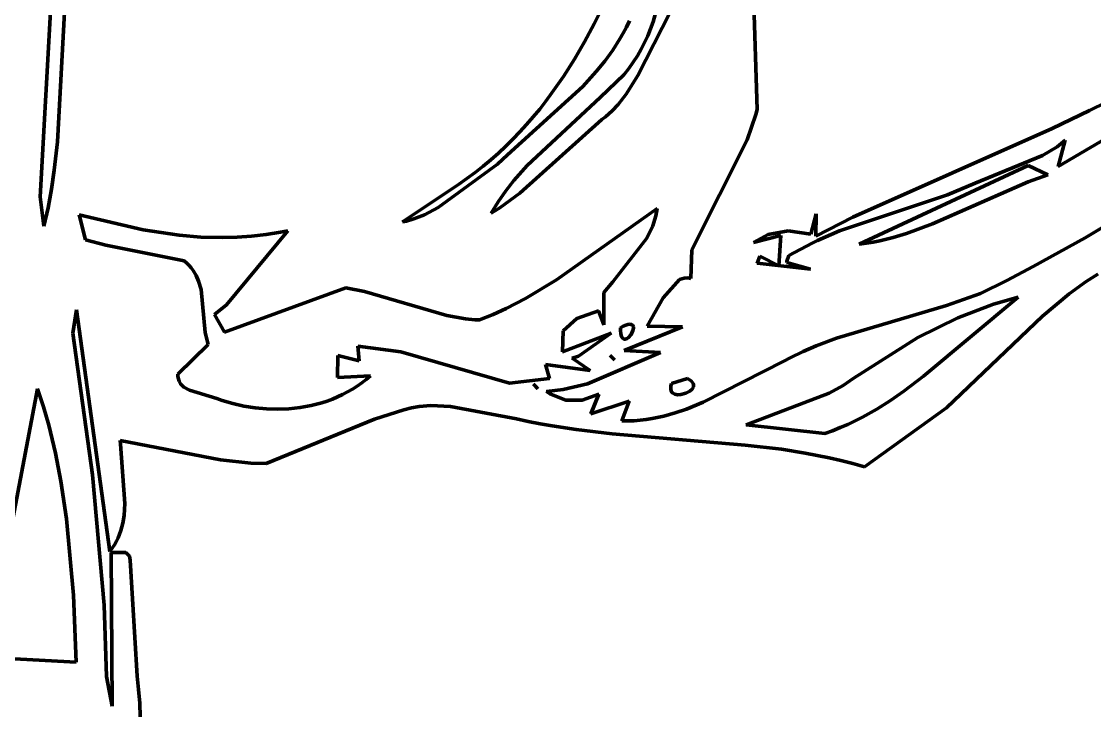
# Model space of a CAD drawing. Header units: millimetres. Extents: x 0 to 11.1, y 0 to 17.3.
# Drawn here: x 6.417 to 7.939, y 11.284 to 12.262 of the extents above; entities that cross this region are included whole.
import ezdxf

# ---------------------------------------------------------------- set-up
doc = ezdxf.new("R2010")
doc.units = ezdxf.units.MM
doc.layers.add('color#010101ff', color=7, linetype='CONTINUOUS', lineweight=100)
doc.layers.add('color#ffffffff', color=7, linetype='CONTINUOUS', lineweight=100)

msp = doc.modelspace()

# ---------------------------------------------------------------- linework, layer by layer
at = {"layer": 'color#010101ff'}
for p, q in [((6.4689, 12.4719), (6.4437, 12.0134)), ((7.4551, 12.3185), (7.4607, 12.1374)), ((6.4681, 12.0913), (6.479, 12.2932)), ((7.2424, 12.2843), (7.2296, 12.2586)), ((7.2913, 12.1856), (7.3371, 12.2752)), ((7.3161, 12.2718), (7.313, 12.2617)), ((7.2296, 12.2586), (7.2159, 12.2332)), ((7.2708, 12.2457), (7.2753, 12.2542)), ((7.2753, 12.2542), (7.2795, 12.263)), ((7.313, 12.2617), (7.3094, 12.2517)), ((7.2661, 12.2373), (7.2708, 12.2457)), ((7.3054, 12.2419), (7.301, 12.2322)), ((7.3094, 12.2517), (7.3054, 12.2419)), ((7.2159, 12.2332), (7.2014, 12.2084)), ((7.2558, 12.2212), (7.2661, 12.2373)), ((7.2961, 12.2227), (7.2908, 12.2134)), ((7.301, 12.2322), (7.2961, 12.2227)), ((7.2014, 12.2084), (7.186, 12.1842)), ((7.2445, 12.2058), (7.2558, 12.2212)), ((7.2908, 12.2134), (7.285, 12.2043)), ((7.2325, 12.191), (7.2445, 12.2058)), ((7.2787, 12.1955), (7.2719, 12.1868)), ((7.285, 12.2043), (7.2787, 12.1955)), ((7.186, 12.1842), (7.1696, 12.1607)), ((7.2132, 12.1699), (7.2325, 12.191)), ((7.2719, 12.1868), (7.238, 12.1543)), ((7.275, 12.159), (7.2913, 12.1856)), ((7.1064, 12.0728), (7.2132, 12.1699)), ((7.9323, 12.1358), (7.9861, 12.1627)), ((7.238, 12.1543), (7.1343, 12.0578)), ((7.161, 12.1492), (7.1522, 12.1379)), ((7.1696, 12.1607), (7.161, 12.1492)), ((7.2635, 12.1444), (7.275, 12.159)), ((8.0521, 12.1535), (7.8876, 12.0563)), ((7.1522, 12.1379), (7.1431, 12.1269)), ((7.2454, 12.127), (7.2549, 12.1354)), ((7.2549, 12.1354), (7.2635, 12.1444)), ((7.4607, 12.1374), (7.4587, 12.1301)), ((7.8791, 12.1103), (7.9323, 12.1358)), ((7.9258, 11.9552), (8.2317, 12.1399)), ((7.1337, 12.1161), (7.1241, 12.1055)), ((7.1242, 12.0188), (7.2403, 12.1231)), ((7.1431, 12.1269), (7.1337, 12.1161)), ((7.2403, 12.1231), (7.2454, 12.127)), ((7.4587, 12.1301), (7.4466, 12.0942)), ((7.1241, 12.1055), (7.1142, 12.0952)), ((7.5962, 11.9848), (7.8791, 12.1103)), ((6.4637, 12.0512), (6.4681, 12.0913)), ((7.1142, 12.0952), (7.1041, 12.0852)), ((7.4466, 12.0942), (7.368, 11.9381)), ((7.8976, 12.0938), (7.8862, 12.0844)), ((7.8876, 12.0563), (7.8976, 12.0938)), ((7.0936, 12.0754), (7.0829, 12.0659)), ((7.0924, 12.0599), (7.1064, 12.0728)), ((7.1041, 12.0852), (7.0936, 12.0754)), ((7.8654, 12.0718), (7.7701, 12.0328)), ((7.8862, 12.0844), (7.8654, 12.0718)), ((7.0082, 11.9981), (7.0924, 12.0599)), ((7.0718, 12.0567), (7.0605, 12.0479)), ((7.0829, 12.0659), (7.0718, 12.0567)), ((7.1343, 12.0578), (7.1157, 12.0367)), ((7.6053, 11.9464), (7.8449, 12.0579)), ((7.8449, 12.0579), (7.8731, 12.0445)), ((7.8753, 12.0647), (7.8753, 12.0647)), ((6.4598, 12.0245), (6.4637, 12.0512)), ((7.0605, 12.0479), (7.0489, 12.0393)), ((7.8731, 12.0445), (7.8452, 12.0347)), ((6.4548, 11.998), (6.4598, 12.0245)), ((7.0369, 12.0311), (6.9578, 11.978)), ((7.0489, 12.0393), (7.0369, 12.0311)), ((7.1157, 12.0367), (7.1042, 12.0219)), ((7.8452, 12.0347), (7.7094, 11.9751)), ((7.7701, 12.0328), (7.7308, 12.0164)), ((6.4437, 12.0134), (6.4489, 11.9717)), ((7.1042, 12.0219), (7.0934, 12.0065)), ((7.0956, 11.9979), (7.1242, 12.0188)), ((7.7308, 12.0164), (7.5775, 11.9653)), ((6.4489, 11.9717), (6.4548, 11.998)), ((6.989, 11.9879), (7.0082, 11.9981)), ((7.0934, 12.0065), (7.0835, 11.9904)), ((7.0835, 11.9904), (7.0956, 11.9979)), ((7.319, 11.9967), (7.176, 11.8959)), ((7.3171, 11.9867), (7.319, 11.9967)), ((6.4992, 11.9878), (6.5079, 11.9526)), ((6.5897, 11.9664), (6.4992, 11.9878)), ((6.9578, 11.978), (6.9633, 11.9791)), ((6.9633, 11.9791), (6.9738, 11.982)), ((6.9738, 11.982), (6.989, 11.9879)), ((7.3126, 11.9725), (7.3171, 11.9867)), ((7.5369, 11.9604), (7.5443, 11.9892)), ((7.5443, 11.9892), (7.544, 11.9575)), ((7.544, 11.9575), (7.5962, 11.9848)), ((6.6408, 11.9589), (6.5897, 11.9664)), ((6.708, 11.8602), (6.7948, 11.9652)), ((6.7948, 11.9652), (6.7845, 11.9631)), ((7.3043, 11.9549), (7.3126, 11.9725)), ((7.4763, 11.9601), (7.5045, 11.9652)), ((7.5045, 11.9652), (7.5369, 11.9604)), ((7.5775, 11.9653), (7.5463, 11.9516)), ((7.7094, 11.9751), (7.6725, 11.9615)), ((6.5079, 11.9526), (6.5366, 11.945)), ((6.6715, 11.9564), (6.6408, 11.9589)), ((6.7024, 11.9556), (6.6715, 11.9564)), ((6.723, 11.9561), (6.7024, 11.9556)), ((6.7435, 11.9575), (6.723, 11.9561)), ((6.764, 11.9598), (6.7435, 11.9575)), ((6.7845, 11.9631), (6.764, 11.9598)), ((7.2561, 11.8929), (7.3043, 11.9549)), ((7.4553, 11.9485), (7.4763, 11.9601)), ((7.4942, 11.9586), (7.4553, 11.9485)), ((7.4914, 11.9157), (7.4942, 11.9586)), ((7.5005, 11.9534), (7.5005, 11.9534)), ((7.5463, 11.9516), (7.5387, 11.9478)), ((7.625, 11.9493), (7.6152, 11.9477)), ((7.6346, 11.9512), (7.625, 11.9493)), ((7.6537, 11.9559), (7.6346, 11.9512)), ((7.6725, 11.9615), (7.6537, 11.9559)), ((7.8523, 11.9144), (7.9258, 11.9552)), ((6.5366, 11.945), (6.648, 11.9226)), ((7.368, 11.9381), (7.3668, 11.8975)), ((7.5387, 11.9478), (7.5056, 11.93)), ((7.6152, 11.9477), (7.6053, 11.9464)), ((6.648, 11.9226), (6.6517, 11.9194)), ((6.6517, 11.9194), (6.655, 11.9161)), ((7.4609, 11.9192), (7.4643, 11.9293)), ((7.5363, 11.9107), (7.4609, 11.9192)), ((7.4643, 11.9293), (7.4914, 11.9157)), ((7.5028, 11.9222), (7.5027, 11.9203)), ((7.5027, 11.9203), (7.5363, 11.9107)), ((7.5056, 11.93), (7.5028, 11.9222)), ((6.655, 11.9161), (6.658, 11.9127)), ((6.658, 11.9127), (6.6606, 11.9091)), ((6.6606, 11.9091), (6.665, 11.9017)), ((7.815, 11.895), (7.8523, 11.9144)), ((7.9441, 11.9039), (7.9273, 11.8932)), ((6.665, 11.9017), (6.6684, 11.894)), ((6.6684, 11.894), (6.6718, 11.8818)), ((7.176, 11.8959), (7.1321, 11.8693)), ((7.2433, 11.878), (7.2561, 11.8929)), ((7.3506, 11.896), (7.3272, 11.8702)), ((7.3569, 11.8983), (7.3506, 11.896)), ((7.3625, 11.8984), (7.3569, 11.8983)), ((7.3668, 11.8975), (7.3625, 11.8984)), ((7.7773, 11.8764), (7.815, 11.895)), ((7.9273, 11.8932), (7.9032, 11.8759)), ((6.6718, 11.8818), (6.6779, 11.821)), ((6.877, 11.8842), (6.7053, 11.8216)), ((6.9035, 11.8793), (6.877, 11.8842)), ((7.0204, 11.845), (6.9035, 11.8793)), ((7.243, 11.8318), (7.2433, 11.878)), ((7.7293, 11.8593), (7.7773, 11.8764)), ((7.9032, 11.8759), (7.8652, 11.8442)), ((6.691, 11.8465), (6.708, 11.8602)), ((7.1321, 11.8693), (7.1048, 11.8551)), ((7.3272, 11.8702), (7.3048, 11.8302)), ((7.5731, 11.813), (7.7293, 11.8593)), ((7.6967, 11.7591), (7.8308, 11.8712)), ((7.7959, 11.8611), (7.7452, 11.8418)), ((7.8308, 11.8712), (7.7959, 11.8611)), ((6.4954, 11.8534), (6.4901, 11.8201)), ((6.5424, 11.5104), (6.4954, 11.8534)), ((6.7053, 11.8216), (6.691, 11.8465)), ((7.0468, 11.8403), (7.0204, 11.845)), ((7.0861, 11.8466), (7.0669, 11.8389)), ((7.1048, 11.8551), (7.0861, 11.8466)), ((7.2049, 11.8408), (7.2354, 11.852)), ((7.2354, 11.852), (7.243, 11.8318)), ((7.8652, 11.8442), (7.729, 11.7141)), ((7.0602, 11.8392), (7.0468, 11.8403)), ((7.0669, 11.8389), (7.0602, 11.8392)), ((7.1856, 11.8234), (7.2049, 11.8408)), ((7.2708, 11.8299), (7.2668, 11.8278)), ((7.2668, 11.8278), (7.2669, 11.8234)), ((7.2743, 11.8314), (7.2708, 11.8299)), ((7.3549, 11.8291), (7.2721, 11.7956)), ((7.2772, 11.8323), (7.2743, 11.8314)), ((7.2796, 11.8327), (7.2772, 11.8323)), ((7.2815, 11.8326), (7.2796, 11.8327)), ((7.283, 11.8322), (7.2815, 11.8326)), ((7.2841, 11.8314), (7.283, 11.8322)), ((7.2848, 11.8302), (7.2841, 11.8314)), ((7.2845, 11.8238), (7.2852, 11.8273)), ((7.2852, 11.8289), (7.2848, 11.8302)), ((7.2852, 11.8273), (7.2852, 11.8289)), ((7.3048, 11.8302), (7.3549, 11.8291)), ((7.7452, 11.8418), (7.6885, 11.814)), ((6.4901, 11.8201), (6.5178, 11.6194)), ((6.6779, 11.821), (6.6818, 11.8042)), ((7.1847, 11.7936), (7.1856, 11.8234)), ((7.2538, 11.82), (7.1847, 11.7936)), ((7.2073, 11.7873), (7.2538, 11.82)), ((7.2669, 11.8234), (7.2673, 11.8198)), ((7.2673, 11.8198), (7.268, 11.8169)), ((7.268, 11.8169), (7.2688, 11.8146)), ((7.2688, 11.8146), (7.2698, 11.813)), ((7.2698, 11.813), (7.271, 11.812)), ((7.271, 11.812), (7.2723, 11.8115)), ((7.2723, 11.8115), (7.2736, 11.8115)), ((7.2736, 11.8115), (7.275, 11.8119)), ((7.275, 11.8119), (7.2765, 11.8126)), ((7.2765, 11.8126), (7.2779, 11.8137)), ((7.2779, 11.8137), (7.2818, 11.8182)), ((7.2818, 11.8182), (7.2845, 11.8238)), ((7.5446, 11.8022), (7.5731, 11.813)), ((7.6885, 11.814), (7.5967, 11.756)), ((6.6818, 11.8042), (6.6389, 11.7621)), ((6.8962, 11.7811), (6.8943, 11.8017)), ((6.8943, 11.8017), (6.9552, 11.7936)), ((7.5259, 11.7941), (7.5446, 11.8022)), ((6.8656, 11.7572), (6.8658, 11.7884)), ((6.8658, 11.7884), (6.8962, 11.7811)), ((6.9552, 11.7936), (7.1095, 11.7492)), ((7.1983, 11.7848), (7.2073, 11.7873)), ((7.2238, 11.7674), (7.1983, 11.7848)), ((7.3236, 11.7928), (7.2201, 11.7482)), ((7.2522, 11.7885), (7.253, 11.7877)), ((7.2585, 11.7825), (7.2522, 11.7885)), ((7.253, 11.7877), (7.2585, 11.7825)), ((7.2721, 11.7956), (7.3236, 11.7928)), ((7.4985, 11.7804), (7.5076, 11.7852)), ((7.5076, 11.7852), (7.5259, 11.7941)), ((7.1661, 11.7557), (7.1604, 11.7755)), ((7.1604, 11.7755), (7.2238, 11.7674)), ((7.384, 11.7223), (7.4985, 11.7804)), ((6.6389, 11.7621), (6.6389, 11.7593)), ((6.6389, 11.7593), (6.6392, 11.7568)), ((6.6392, 11.7568), (6.6406, 11.7522)), ((6.6406, 11.7522), (6.6428, 11.7484)), ((6.9123, 11.7597), (6.8656, 11.7572)), ((6.8997, 11.7495), (6.9061, 11.7545)), ((6.9061, 11.7545), (6.9123, 11.7597)), ((7.1095, 11.7492), (7.1661, 11.7557)), ((7.3393, 11.7486), (7.3619, 11.7556)), ((7.3619, 11.7556), (7.3648, 11.754)), ((7.3648, 11.754), (7.367, 11.7523)), ((7.367, 11.7523), (7.3687, 11.7506)), ((7.3687, 11.7506), (7.3698, 11.7489)), ((7.5967, 11.756), (7.5825, 11.7461)), ((7.6689, 11.738), (7.6967, 11.7591)), ((6.4401, 11.7412), (6.4002, 11.5319)), ((6.4484, 11.7155), (6.4401, 11.7412)), ((6.6428, 11.7484), (6.6475, 11.7437)), ((6.6475, 11.7437), (6.6557, 11.7392)), ((6.6557, 11.7392), (6.6941, 11.7273)), ((6.8726, 11.733), (6.8796, 11.7367)), ((6.8796, 11.7367), (6.8865, 11.7406)), ((6.8865, 11.7406), (6.8932, 11.7449)), ((6.8932, 11.7449), (6.8997, 11.7495)), ((7.1432, 11.748), (7.147, 11.7441)), ((7.1496, 11.7413), (7.1432, 11.748)), ((7.147, 11.7441), (7.1496, 11.7413)), ((7.1856, 11.74), (7.1619, 11.7374)), ((7.1619, 11.7374), (7.1668, 11.7342)), ((7.2201, 11.7482), (7.1856, 11.74)), ((7.338, 11.7428), (7.3384, 11.7455)), ((7.3381, 11.7405), (7.338, 11.7428)), ((7.3386, 11.7385), (7.3381, 11.7405)), ((7.3384, 11.7455), (7.3393, 11.7486)), ((7.3394, 11.7368), (7.3386, 11.7385)), ((7.3406, 11.7355), (7.3394, 11.7368)), ((7.3421, 11.7344), (7.3406, 11.7355)), ((7.3653, 11.7381), (7.3593, 11.7348)), ((7.3684, 11.7408), (7.3653, 11.7381)), ((7.3694, 11.7423), (7.3684, 11.7408)), ((7.3702, 11.7439), (7.3694, 11.7423)), ((7.3698, 11.7489), (7.3704, 11.7472)), ((7.3705, 11.7455), (7.3702, 11.7439)), ((7.3704, 11.7472), (7.3705, 11.7455)), ((7.5825, 11.7461), (7.5626, 11.735)), ((7.6498, 11.7248), (7.6689, 11.738)), ((6.6941, 11.7273), (6.7017, 11.7247)), ((6.7017, 11.7247), (6.7171, 11.7202)), ((6.7171, 11.7202), (6.7327, 11.7167)), ((6.8279, 11.7174), (6.8432, 11.7214)), ((6.8432, 11.7214), (6.8508, 11.7239)), ((6.8508, 11.7239), (6.8582, 11.7266)), ((6.8582, 11.7266), (6.8654, 11.7296)), ((6.8654, 11.7296), (6.8726, 11.733)), ((7.1668, 11.7342), (7.1892, 11.7253)), ((7.1892, 11.7253), (7.2124, 11.7251)), ((7.2124, 11.7251), (7.2363, 11.7334)), ((7.2363, 11.7334), (7.2249, 11.7055)), ((7.2249, 11.7055), (7.279, 11.7236)), ((7.279, 11.7236), (7.2687, 11.696)), ((7.3438, 11.7336), (7.3421, 11.7344)), ((7.3478, 11.7329), (7.3438, 11.7336)), ((7.3523, 11.733), (7.3478, 11.7329)), ((7.3593, 11.7348), (7.3523, 11.733)), ((7.3604, 11.7125), (7.384, 11.7223)), ((7.5626, 11.735), (7.4452, 11.6903)), ((7.6302, 11.7125), (7.6498, 11.7248)), ((6.4559, 11.6895), (6.4484, 11.7155)), ((6.7327, 11.7167), (6.7486, 11.7142)), ((6.7486, 11.7142), (6.7646, 11.7127)), ((6.7646, 11.7127), (6.7806, 11.7122)), ((6.7806, 11.7122), (6.7965, 11.7128)), ((6.7965, 11.7128), (6.8123, 11.7146)), ((6.8123, 11.7146), (6.8279, 11.7174)), ((6.9593, 11.7112), (6.9179, 11.6984)), ((6.9703, 11.7142), (6.9593, 11.7112)), ((6.9813, 11.7162), (6.9703, 11.7142)), ((6.9978, 11.7175), (6.9813, 11.7162)), ((7.0255, 11.7161), (6.9978, 11.7175)), ((7.1192, 11.6988), (7.0255, 11.7161)), ((7.3282, 11.7024), (7.3444, 11.707)), ((7.3444, 11.707), (7.3604, 11.7125)), ((7.6101, 11.7011), (7.6302, 11.7125)), ((7.729, 11.7141), (7.6129, 11.6304)), ((6.9179, 11.6984), (6.7644, 11.6353)), ((7.136, 11.695), (7.1192, 11.6988)), ((7.1529, 11.6916), (7.136, 11.695)), ((7.1698, 11.6885), (7.1529, 11.6916)), ((7.2687, 11.696), (7.2775, 11.6958)), ((7.2775, 11.6958), (7.2862, 11.696)), ((7.2862, 11.696), (7.2948, 11.6966)), ((7.2948, 11.6966), (7.3032, 11.6976)), ((7.3032, 11.6976), (7.3116, 11.6989)), ((7.3116, 11.6989), (7.3282, 11.7024)), ((7.4452, 11.6903), (7.5566, 11.6779)), ((7.5786, 11.6862), (7.5893, 11.6908)), ((7.5893, 11.6908), (7.5998, 11.6958)), ((7.5998, 11.6958), (7.6101, 11.7011)), ((6.4654, 11.6501), (6.4559, 11.6895)), ((7.2038, 11.6833), (7.1698, 11.6885)), ((7.2551, 11.6773), (7.2038, 11.6833)), ((7.4438, 11.6615), (7.2551, 11.6773)), ((7.5566, 11.6779), (7.5677, 11.6818)), ((7.5677, 11.6818), (7.5786, 11.6862)), ((6.6995, 11.6405), (6.5573, 11.6681)), ((6.5573, 11.6681), (6.5576, 11.6627)), ((6.5576, 11.6627), (6.5639, 11.5784)), ((7.495, 11.6554), (7.4438, 11.6615)), ((6.4732, 11.6103), (6.4654, 11.6501)), ((7.5289, 11.65), (7.495, 11.6554)), ((7.5458, 11.6468), (7.5289, 11.65)), ((7.5627, 11.6433), (7.5458, 11.6468)), ((6.7426, 11.6356), (6.6995, 11.6405)), ((6.7644, 11.6353), (6.7426, 11.6356)), ((7.5795, 11.6394), (7.5627, 11.6433)), ((7.5962, 11.6351), (7.5795, 11.6394)), ((7.6129, 11.6304), (7.5962, 11.6351)), ((6.5178, 11.6194), (6.5346, 11.4345)), ((6.4812, 11.5567), (6.4732, 11.6103)), ((6.5639, 11.5784), (6.5627, 11.5618)), ((6.4909, 11.4484), (6.4812, 11.5567)), ((6.5627, 11.5618), (6.5609, 11.5509)), ((6.5581, 11.5404), (6.5541, 11.53)), ((6.5609, 11.5509), (6.5581, 11.5404)), ((6.5517, 11.525), (6.549, 11.52)), ((6.5541, 11.53), (6.5517, 11.525)), ((6.5459, 11.5152), (6.5424, 11.5104)), ((6.546, 11.291), (6.5446, 11.5093)), ((6.5446, 11.5093), (6.5653, 11.5089)), ((6.549, 11.52), (6.5459, 11.5152)), ((6.5653, 11.5089), (6.5703, 11.5038)), ((6.5703, 11.5038), (6.5711, 11.4984)), ((6.5711, 11.4984), (6.5813, 11.334)), ((6.4948, 11.3538), (6.4909, 11.4484)), ((6.5346, 11.4345), (6.5378, 11.3332)), ((6.3801, 11.3599), (6.4948, 11.3538)), ((6.5378, 11.3332), (6.546, 11.291)), ((6.5813, 11.334), (6.5833, 11.3148)), ((6.5833, 11.3148), (6.5848, 11.2955)), ((6.5848, 11.2955), (6.5857, 11.2763))]:
    msp.add_line(p, q, dxfattribs=at)
at = {"layer": 'color#ffffffff'}
for p, q in [((6.4437, 12.0134), (6.4689, 12.4719)), ((7.4607, 12.1374), (7.4551, 12.3185)), ((6.479, 12.2932), (6.4681, 12.0913)), ((7.2296, 12.2586), (7.2424, 12.2843)), ((7.3371, 12.2752), (7.2913, 12.1856)), ((7.313, 12.2617), (7.3161, 12.2718)), ((7.2159, 12.2332), (7.2296, 12.2586)), ((7.2753, 12.2542), (7.2708, 12.2457)), ((7.2795, 12.263), (7.2753, 12.2542)), ((7.3094, 12.2517), (7.313, 12.2617)), ((7.2708, 12.2457), (7.2661, 12.2373)), ((7.301, 12.2322), (7.3054, 12.2419)), ((7.3054, 12.2419), (7.3094, 12.2517)), ((7.2014, 12.2084), (7.2159, 12.2332)), ((7.2661, 12.2373), (7.2558, 12.2212)), ((7.2908, 12.2134), (7.2961, 12.2227)), ((7.2961, 12.2227), (7.301, 12.2322)), ((7.186, 12.1842), (7.2014, 12.2084)), ((7.2558, 12.2212), (7.2445, 12.2058)), ((7.285, 12.2043), (7.2908, 12.2134)), ((7.2445, 12.2058), (7.2325, 12.191)), ((7.2719, 12.1868), (7.2787, 12.1955)), ((7.2787, 12.1955), (7.285, 12.2043)), ((7.1696, 12.1607), (7.186, 12.1842)), ((7.2325, 12.191), (7.2132, 12.1699)), ((7.238, 12.1543), (7.2719, 12.1868)), ((7.2913, 12.1856), (7.275, 12.159)), ((7.2132, 12.1699), (7.1064, 12.0728)), ((7.9861, 12.1627), (7.9323, 12.1358)), ((7.1343, 12.0578), (7.238, 12.1543)), ((7.1522, 12.1379), (7.161, 12.1492)), ((7.161, 12.1492), (7.1696, 12.1607)), ((7.275, 12.159), (7.2635, 12.1444)), ((7.8876, 12.0563), (8.0521, 12.1535)), ((7.1431, 12.1269), (7.1522, 12.1379)), ((7.2549, 12.1354), (7.2454, 12.127)), ((7.2635, 12.1444), (7.2549, 12.1354)), ((7.4587, 12.1301), (7.4607, 12.1374)), ((7.9323, 12.1358), (7.8791, 12.1103)), ((8.2317, 12.1399), (7.9258, 11.9552)), ((7.1241, 12.1055), (7.1337, 12.1161)), ((7.2403, 12.1231), (7.1242, 12.0188)), ((7.1337, 12.1161), (7.1431, 12.1269)), ((7.2454, 12.127), (7.2403, 12.1231)), ((7.4466, 12.0942), (7.4587, 12.1301)), ((7.1142, 12.0952), (7.1241, 12.1055)), ((7.8791, 12.1103), (7.5962, 11.9848)), ((6.4681, 12.0913), (6.4637, 12.0512)), ((7.1041, 12.0852), (7.1142, 12.0952)), ((7.368, 11.9381), (7.4466, 12.0942)), ((7.8862, 12.0844), (7.8976, 12.0938)), ((7.8976, 12.0938), (7.8876, 12.0563)), ((7.0829, 12.0659), (7.0936, 12.0754)), ((7.1064, 12.0728), (7.0924, 12.0599)), ((7.0936, 12.0754), (7.1041, 12.0852)), ((7.7701, 12.0328), (7.8654, 12.0718)), ((7.8654, 12.0718), (7.8862, 12.0844)), ((7.0924, 12.0599), (7.0082, 11.9981)), ((7.0605, 12.0479), (7.0718, 12.0567)), ((7.0718, 12.0567), (7.0829, 12.0659)), ((7.1157, 12.0367), (7.1343, 12.0578)), ((7.8449, 12.0579), (7.6053, 11.9464)), ((7.8731, 12.0445), (7.8449, 12.0579)), ((7.8753, 12.0647), (7.8753, 12.0647)), ((6.4637, 12.0512), (6.4598, 12.0245)), ((7.0489, 12.0393), (7.0605, 12.0479)), ((7.8452, 12.0347), (7.8731, 12.0445)), ((6.4598, 12.0245), (6.4548, 11.998)), ((6.9578, 11.978), (7.0369, 12.0311)), ((7.0369, 12.0311), (7.0489, 12.0393)), ((7.1042, 12.0219), (7.1157, 12.0367)), ((7.7094, 11.9751), (7.8452, 12.0347)), ((7.7308, 12.0164), (7.7701, 12.0328)), ((6.4489, 11.9717), (6.4437, 12.0134)), ((7.0934, 12.0065), (7.1042, 12.0219)), ((7.1242, 12.0188), (7.0956, 11.9979)), ((7.5775, 11.9653), (7.7308, 12.0164)), ((6.4548, 11.998), (6.4489, 11.9717)), ((7.0082, 11.9981), (6.989, 11.9879)), ((7.0835, 11.9904), (7.0934, 12.0065)), ((7.0956, 11.9979), (7.0835, 11.9904)), ((7.176, 11.8959), (7.319, 11.9967)), ((7.319, 11.9967), (7.3171, 11.9867)), ((6.4992, 11.9878), (6.5897, 11.9664)), ((6.5079, 11.9526), (6.4992, 11.9878)), ((6.9633, 11.9791), (6.9578, 11.978)), ((6.9738, 11.982), (6.9633, 11.9791)), ((6.989, 11.9879), (6.9738, 11.982)), ((7.3171, 11.9867), (7.3126, 11.9725)), ((7.5443, 11.9892), (7.5369, 11.9604)), ((7.544, 11.9575), (7.5443, 11.9892)), ((7.5962, 11.9848), (7.544, 11.9575)), ((6.5897, 11.9664), (6.6408, 11.9589)), ((6.7948, 11.9652), (6.708, 11.8602)), ((6.7845, 11.9631), (6.7948, 11.9652)), ((7.3126, 11.9725), (7.3043, 11.9549)), ((7.5045, 11.9652), (7.4763, 11.9601)), ((7.5369, 11.9604), (7.5045, 11.9652)), ((7.5463, 11.9516), (7.5775, 11.9653)), ((7.6725, 11.9615), (7.7094, 11.9751)), ((6.5366, 11.945), (6.5079, 11.9526)), ((6.6408, 11.9589), (6.6715, 11.9564)), ((6.6715, 11.9564), (6.7024, 11.9556)), ((6.7024, 11.9556), (6.723, 11.9561)), ((6.723, 11.9561), (6.7435, 11.9575)), ((6.7435, 11.9575), (6.764, 11.9598)), ((6.764, 11.9598), (6.7845, 11.9631)), ((7.3043, 11.9549), (7.2561, 11.8929)), ((7.4763, 11.9601), (7.4553, 11.9485)), ((7.4553, 11.9485), (7.4942, 11.9586)), ((7.4942, 11.9586), (7.4914, 11.9157)), ((7.5005, 11.9534), (7.5005, 11.9534)), ((7.5387, 11.9478), (7.5463, 11.9516)), ((7.6152, 11.9477), (7.625, 11.9493)), ((7.625, 11.9493), (7.6346, 11.9512)), ((7.6346, 11.9512), (7.6537, 11.9559)), ((7.6537, 11.9559), (7.6725, 11.9615)), ((7.9258, 11.9552), (7.8523, 11.9144)), ((6.648, 11.9226), (6.5366, 11.945)), ((7.3668, 11.8975), (7.368, 11.9381)), ((7.5056, 11.93), (7.5387, 11.9478)), ((7.6053, 11.9464), (7.6152, 11.9477)), ((6.6517, 11.9194), (6.648, 11.9226)), ((6.655, 11.9161), (6.6517, 11.9194)), ((7.4643, 11.9293), (7.4609, 11.9192)), ((7.4609, 11.9192), (7.5363, 11.9107)), ((7.4914, 11.9157), (7.4643, 11.9293)), ((7.5027, 11.9203), (7.5028, 11.9222)), ((7.5363, 11.9107), (7.5027, 11.9203)), ((7.5028, 11.9222), (7.5056, 11.93)), ((6.658, 11.9127), (6.655, 11.9161)), ((6.6606, 11.9091), (6.658, 11.9127)), ((6.665, 11.9017), (6.6606, 11.9091)), ((7.8523, 11.9144), (7.815, 11.895)), ((7.9273, 11.8932), (7.9441, 11.9039)), ((6.6684, 11.894), (6.665, 11.9017)), ((6.6718, 11.8818), (6.6684, 11.894)), ((7.1321, 11.8693), (7.176, 11.8959)), ((7.2561, 11.8929), (7.2433, 11.878)), ((7.3272, 11.8702), (7.3506, 11.896)), ((7.3506, 11.896), (7.3569, 11.8983)), ((7.3569, 11.8983), (7.3625, 11.8984)), ((7.3625, 11.8984), (7.3668, 11.8975)), ((7.815, 11.895), (7.7773, 11.8764)), ((7.9032, 11.8759), (7.9273, 11.8932)), ((6.6779, 11.821), (6.6718, 11.8818)), ((6.7053, 11.8216), (6.877, 11.8842)), ((6.877, 11.8842), (6.9035, 11.8793)), ((6.9035, 11.8793), (7.0204, 11.845)), ((7.2433, 11.878), (7.243, 11.8318)), ((7.7773, 11.8764), (7.7293, 11.8593)), ((7.8652, 11.8442), (7.9032, 11.8759)), ((6.708, 11.8602), (6.691, 11.8465)), ((7.1048, 11.8551), (7.1321, 11.8693)), ((7.3048, 11.8302), (7.3272, 11.8702)), ((7.7293, 11.8593), (7.5731, 11.813)), ((7.8308, 11.8712), (7.6967, 11.7591)), ((7.7452, 11.8418), (7.7959, 11.8611)), ((7.7959, 11.8611), (7.8308, 11.8712)), ((6.4901, 11.8201), (6.4954, 11.8534)), ((6.4954, 11.8534), (6.5424, 11.5104)), ((6.691, 11.8465), (6.7053, 11.8216)), ((7.0204, 11.845), (7.0468, 11.8403)), ((7.0669, 11.8389), (7.0861, 11.8466)), ((7.0861, 11.8466), (7.1048, 11.8551)), ((7.2354, 11.852), (7.2049, 11.8408)), ((7.243, 11.8318), (7.2354, 11.852)), ((7.729, 11.7141), (7.8652, 11.8442)), ((7.0468, 11.8403), (7.0602, 11.8392)), ((7.0602, 11.8392), (7.0669, 11.8389)), ((7.2049, 11.8408), (7.1856, 11.8234)), ((7.2668, 11.8278), (7.2708, 11.8299)), ((7.2669, 11.8234), (7.2668, 11.8278)), ((7.2708, 11.8299), (7.2743, 11.8314)), ((7.2721, 11.7956), (7.3549, 11.8291)), ((7.2743, 11.8314), (7.2772, 11.8323)), ((7.2772, 11.8323), (7.2796, 11.8327)), ((7.2796, 11.8327), (7.2815, 11.8326)), ((7.2815, 11.8326), (7.283, 11.8322)), ((7.283, 11.8322), (7.2841, 11.8314)), ((7.2841, 11.8314), (7.2848, 11.8302)), ((7.2852, 11.8273), (7.2845, 11.8238)), ((7.2848, 11.8302), (7.2852, 11.8289)), ((7.2852, 11.8289), (7.2852, 11.8273)), ((7.3549, 11.8291), (7.3048, 11.8302)), ((7.6885, 11.814), (7.7452, 11.8418)), ((6.5178, 11.6194), (6.4901, 11.8201)), ((6.6818, 11.8042), (6.6779, 11.821)), ((7.1856, 11.8234), (7.1847, 11.7936)), ((7.1847, 11.7936), (7.2538, 11.82)), ((7.2538, 11.82), (7.2073, 11.7873)), ((7.2673, 11.8198), (7.2669, 11.8234)), ((7.268, 11.8169), (7.2673, 11.8198)), ((7.2688, 11.8146), (7.268, 11.8169)), ((7.2698, 11.813), (7.2688, 11.8146)), ((7.271, 11.812), (7.2698, 11.813)), ((7.2723, 11.8115), (7.271, 11.812)), ((7.2736, 11.8115), (7.2723, 11.8115)), ((7.275, 11.8119), (7.2736, 11.8115)), ((7.2765, 11.8126), (7.275, 11.8119)), ((7.2779, 11.8137), (7.2765, 11.8126)), ((7.2818, 11.8182), (7.2779, 11.8137)), ((7.2845, 11.8238), (7.2818, 11.8182)), ((7.5731, 11.813), (7.5446, 11.8022)), ((7.5967, 11.756), (7.6885, 11.814)), ((6.6389, 11.7621), (6.6818, 11.8042)), ((6.9552, 11.7936), (6.8943, 11.8017)), ((6.8943, 11.8017), (6.8962, 11.7811)), ((7.5446, 11.8022), (7.5259, 11.7941)), ((6.8658, 11.7884), (6.8656, 11.7572)), ((6.8962, 11.7811), (6.8658, 11.7884)), ((7.1095, 11.7492), (6.9552, 11.7936)), ((7.2073, 11.7873), (7.1983, 11.7848)), ((7.1983, 11.7848), (7.2238, 11.7674)), ((7.2201, 11.7482), (7.3236, 11.7928)), ((7.2522, 11.7885), (7.2585, 11.7825)), ((7.253, 11.7877), (7.2522, 11.7885)), ((7.2585, 11.7825), (7.253, 11.7877)), ((7.3236, 11.7928), (7.2721, 11.7956)), ((7.5076, 11.7852), (7.4985, 11.7804)), ((7.5259, 11.7941), (7.5076, 11.7852)), ((7.2238, 11.7674), (7.1604, 11.7755)), ((7.1604, 11.7755), (7.1661, 11.7557)), ((7.4985, 11.7804), (7.384, 11.7223)), ((6.6389, 11.7593), (6.6389, 11.7621)), ((6.6392, 11.7568), (6.6389, 11.7593)), ((6.6406, 11.7522), (6.6392, 11.7568)), ((6.6428, 11.7484), (6.6406, 11.7522)), ((6.8656, 11.7572), (6.9123, 11.7597)), ((6.9061, 11.7545), (6.8997, 11.7495)), ((6.9123, 11.7597), (6.9061, 11.7545)), ((7.1661, 11.7557), (7.1095, 11.7492)), ((7.3619, 11.7556), (7.3393, 11.7486)), ((7.3648, 11.754), (7.3619, 11.7556)), ((7.367, 11.7523), (7.3648, 11.754)), ((7.3687, 11.7506), (7.367, 11.7523)), ((7.3698, 11.7489), (7.3687, 11.7506)), ((7.5825, 11.7461), (7.5967, 11.756)), ((7.6967, 11.7591), (7.6689, 11.738)), ((6.4002, 11.5319), (6.4401, 11.7412)), ((6.4401, 11.7412), (6.4484, 11.7155)), ((6.6475, 11.7437), (6.6428, 11.7484)), ((6.6557, 11.7392), (6.6475, 11.7437)), ((6.6941, 11.7273), (6.6557, 11.7392)), ((6.8796, 11.7367), (6.8726, 11.733)), ((6.8865, 11.7406), (6.8796, 11.7367)), ((6.8932, 11.7449), (6.8865, 11.7406)), ((6.8997, 11.7495), (6.8932, 11.7449)), ((7.1432, 11.748), (7.1496, 11.7413)), ((7.147, 11.7441), (7.1432, 11.748)), ((7.1496, 11.7413), (7.147, 11.7441)), ((7.1619, 11.7374), (7.1856, 11.74)), ((7.1668, 11.7342), (7.1619, 11.7374)), ((7.1856, 11.74), (7.2201, 11.7482)), ((7.3384, 11.7455), (7.338, 11.7428)), ((7.338, 11.7428), (7.3381, 11.7405)), ((7.3381, 11.7405), (7.3386, 11.7385)), ((7.3393, 11.7486), (7.3384, 11.7455)), ((7.3386, 11.7385), (7.3394, 11.7368)), ((7.3394, 11.7368), (7.3406, 11.7355)), ((7.3406, 11.7355), (7.3421, 11.7344)), ((7.3593, 11.7348), (7.3653, 11.7381)), ((7.3653, 11.7381), (7.3684, 11.7408)), ((7.3684, 11.7408), (7.3694, 11.7423)), ((7.3694, 11.7423), (7.3702, 11.7439)), ((7.3704, 11.7472), (7.3698, 11.7489)), ((7.3702, 11.7439), (7.3705, 11.7455)), ((7.3705, 11.7455), (7.3704, 11.7472)), ((7.5626, 11.735), (7.5825, 11.7461)), ((7.6689, 11.738), (7.6498, 11.7248)), ((6.7017, 11.7247), (6.6941, 11.7273)), ((6.7171, 11.7202), (6.7017, 11.7247)), ((6.7327, 11.7167), (6.7171, 11.7202)), ((6.8432, 11.7214), (6.8279, 11.7174)), ((6.8508, 11.7239), (6.8432, 11.7214)), ((6.8582, 11.7266), (6.8508, 11.7239)), ((6.8654, 11.7296), (6.8582, 11.7266)), ((6.8726, 11.733), (6.8654, 11.7296)), ((7.1892, 11.7253), (7.1668, 11.7342)), ((7.2124, 11.7251), (7.1892, 11.7253)), ((7.2363, 11.7334), (7.2124, 11.7251)), ((7.2249, 11.7055), (7.2363, 11.7334)), ((7.279, 11.7236), (7.2249, 11.7055)), ((7.2687, 11.696), (7.279, 11.7236)), ((7.3421, 11.7344), (7.3438, 11.7336)), ((7.3438, 11.7336), (7.3478, 11.7329)), ((7.3478, 11.7329), (7.3523, 11.733)), ((7.3523, 11.733), (7.3593, 11.7348)), ((7.384, 11.7223), (7.3604, 11.7125)), ((7.4452, 11.6903), (7.5626, 11.735)), ((7.6498, 11.7248), (7.6302, 11.7125)), ((6.4484, 11.7155), (6.4559, 11.6895)), ((6.7486, 11.7142), (6.7327, 11.7167)), ((6.7646, 11.7127), (6.7486, 11.7142)), ((6.7806, 11.7122), (6.7646, 11.7127)), ((6.7965, 11.7128), (6.7806, 11.7122)), ((6.8123, 11.7146), (6.7965, 11.7128)), ((6.8279, 11.7174), (6.8123, 11.7146)), ((6.9179, 11.6984), (6.9593, 11.7112)), ((6.9593, 11.7112), (6.9703, 11.7142)), ((6.9703, 11.7142), (6.9813, 11.7162)), ((6.9813, 11.7162), (6.9978, 11.7175)), ((6.9978, 11.7175), (7.0255, 11.7161)), ((7.0255, 11.7161), (7.1192, 11.6988)), ((7.3444, 11.707), (7.3282, 11.7024)), ((7.3604, 11.7125), (7.3444, 11.707)), ((7.6302, 11.7125), (7.6101, 11.7011)), ((7.6129, 11.6304), (7.729, 11.7141)), ((6.7644, 11.6353), (6.9179, 11.6984)), ((7.1192, 11.6988), (7.136, 11.695)), ((7.136, 11.695), (7.1529, 11.6916)), ((7.1529, 11.6916), (7.1698, 11.6885)), ((7.2775, 11.6958), (7.2687, 11.696)), ((7.2862, 11.696), (7.2775, 11.6958)), ((7.2948, 11.6966), (7.2862, 11.696)), ((7.3032, 11.6976), (7.2948, 11.6966)), ((7.3116, 11.6989), (7.3032, 11.6976)), ((7.3282, 11.7024), (7.3116, 11.6989)), ((7.5566, 11.6779), (7.4452, 11.6903)), ((7.5893, 11.6908), (7.5786, 11.6862)), ((7.5998, 11.6958), (7.5893, 11.6908)), ((7.6101, 11.7011), (7.5998, 11.6958)), ((6.4559, 11.6895), (6.4654, 11.6501)), ((7.1698, 11.6885), (7.2038, 11.6833)), ((7.2038, 11.6833), (7.2551, 11.6773)), ((7.2551, 11.6773), (7.4438, 11.6615)), ((7.5677, 11.6818), (7.5566, 11.6779)), ((7.5786, 11.6862), (7.5677, 11.6818)), ((6.5576, 11.6627), (6.5573, 11.6681)), ((6.5573, 11.6681), (6.6995, 11.6405)), ((6.5639, 11.5784), (6.5576, 11.6627)), ((7.4438, 11.6615), (7.495, 11.6554)), ((6.4654, 11.6501), (6.4732, 11.6103)), ((7.495, 11.6554), (7.5289, 11.65)), ((7.5289, 11.65), (7.5458, 11.6468)), ((7.5458, 11.6468), (7.5627, 11.6433)), ((6.6995, 11.6405), (6.7426, 11.6356)), ((6.7426, 11.6356), (6.7644, 11.6353)), ((7.5627, 11.6433), (7.5795, 11.6394)), ((7.5795, 11.6394), (7.5962, 11.6351)), ((7.5962, 11.6351), (7.6129, 11.6304)), ((6.5346, 11.4345), (6.5178, 11.6194)), ((6.4732, 11.6103), (6.4812, 11.5567)), ((6.5627, 11.5618), (6.5639, 11.5784)), ((6.4812, 11.5567), (6.4909, 11.4484)), ((6.5609, 11.5509), (6.5627, 11.5618)), ((6.5541, 11.53), (6.5581, 11.5404)), ((6.5581, 11.5404), (6.5609, 11.5509)), ((6.549, 11.52), (6.5517, 11.525)), ((6.5517, 11.525), (6.5541, 11.53)), ((6.5424, 11.5104), (6.5459, 11.5152)), ((6.5653, 11.5089), (6.5446, 11.5093)), ((6.5446, 11.5093), (6.546, 11.291)), ((6.5459, 11.5152), (6.549, 11.52)), ((6.5703, 11.5038), (6.5653, 11.5089)), ((6.5711, 11.4984), (6.5703, 11.5038)), ((6.5813, 11.334), (6.5711, 11.4984)), ((6.4909, 11.4484), (6.4948, 11.3538)), ((6.5378, 11.3332), (6.5346, 11.4345)), ((6.4948, 11.3538), (6.3801, 11.3599)), ((6.546, 11.291), (6.5378, 11.3332)), ((6.5833, 11.3148), (6.5813, 11.334)), ((6.5848, 11.2955), (6.5833, 11.3148)), ((6.5857, 11.2763), (6.5848, 11.2955))]:
    msp.add_line(p, q, dxfattribs=at)

doc.saveas('drawing.dxf')
